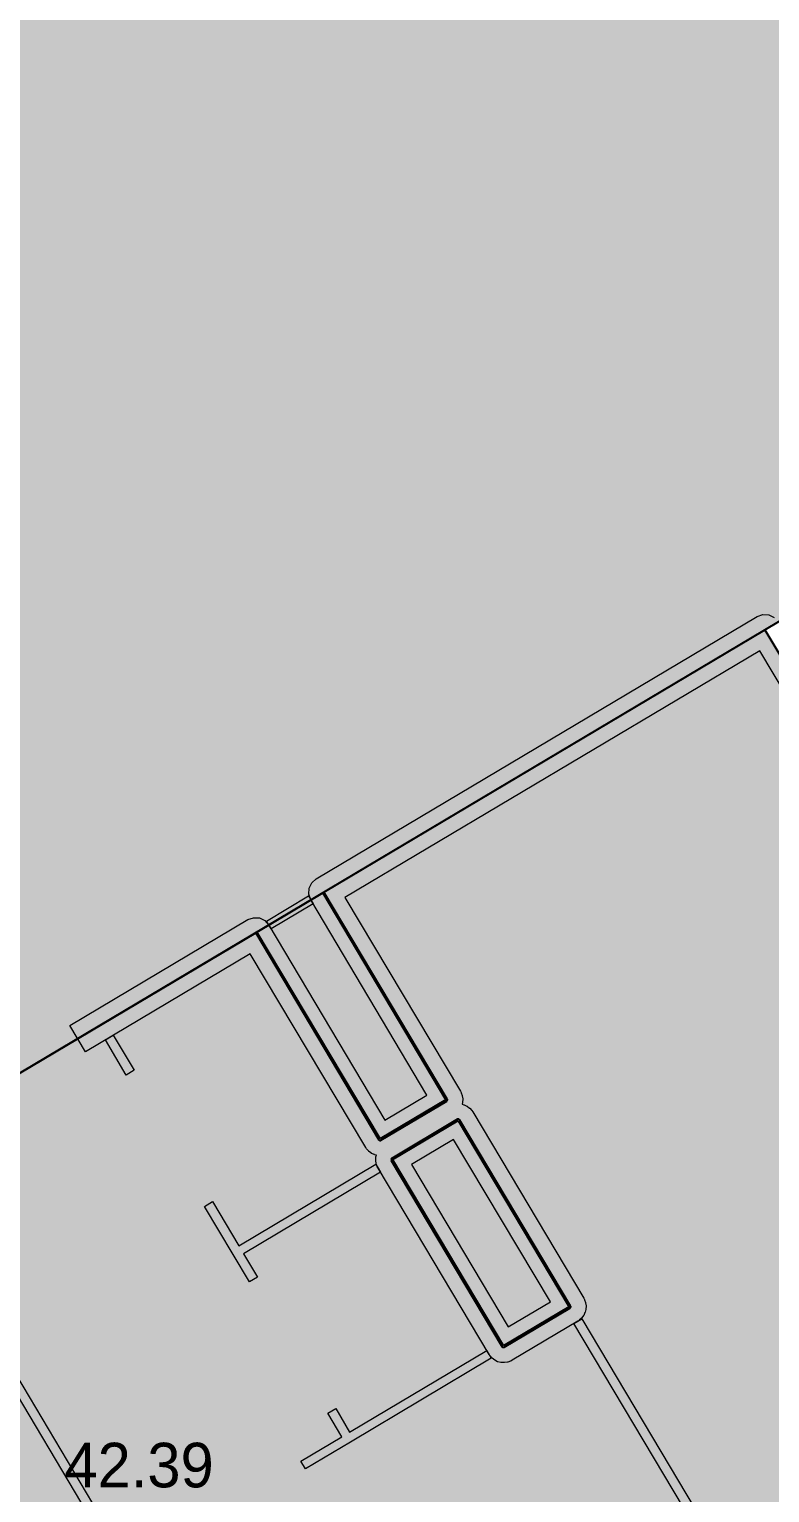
# Model space of a CAD drawing. Header units: millimetres. Extents: x 0 to 312583, y -208103 to 25097.
# Drawn here: x 69416 to 74254, y -185228 to -175656 of the extents above; entities that cross this region are included whole.
import ezdxf

# ---------------------------------------------------------------- set-up
doc = ezdxf.new("R2010")
doc.units = ezdxf.units.MM
doc.linetypes.add('Solid', pattern=[0])
for name, color, linetype, lineweight in [('Inner Walls', 5, 'Solid', 0), ('Room Walls', 47, 'Solid', 35), ('Service Area', 252, 'Solid', 25), ('Three-Bedroom Apartment', 250, 'Solid', 25), ('Two-Bedroom Apartment', 1, 'Solid', 35)]:
    doc.layers.add(name, color=color, linetype=linetype, lineweight=lineweight)
doc.styles.add('Dialog.plain', font='Dialog.plain')

msp = doc.modelspace()

# ---------------------------------------------------------------- hatches: boundary and pattern name
at = {"layer": 'Service Area', "linetype": 'Solid', "lineweight": 25}
h = msp.add_hatch(color=254, dxfattribs=at)
h.paths.add_polyline_path([(78763, -176881), (46558, -196055), (46558, -196055), (43873, -191544), (41187, -187033), (73391, -167859), (73391, -167859), (76077, -172370)], flags=0)
h.paths.add_polyline_path([(58312, -179165), (54789, -181262), (58115, -186847), (61637, -184750), (64430, -183087), (66148, -182064), (62823, -176479), (61105, -177502)], flags=0)
for points in [[(71709, -182914), (70903, -181561), (71333, -181305), (72138, -182658)], [(72515, -184267), (71789, -183049), (72219, -182794), (72944, -184012)]]:
    msp.add_hatch(color=254, dxfattribs=at).paths.add_polyline_path(points, flags=0)
at = {"layer": 'Two-Bedroom Apartment', "linetype": 'Solid', "lineweight": 25}
h = msp.add_hatch(color=151, dxfattribs=at)
h.paths.add_polyline_path([(68442, -183026), (70895, -181566), (71700, -182919), (71701, -182921), (71703, -182922), (71705, -182923), (71706, -182924), (71708, -182924), (71710, -182924), (71712, -182924), (71714, -182923), (72144, -182667), (72145, -182666), (72146, -182664), (72147, -182663), (72148, -182661), (72148, -182659), (72148, -182657), (72148, -182655), (72147, -182653), (71341, -181300), (74223, -179584), (77446, -184997), (74556, -186718), (68774, -190160), (65551, -184747)], flags=0)
h.paths.add_polyline_path([(72520, -184276), (72949, -184020), (72951, -184019), (72952, -184018), (72953, -184016), (72954, -184014), (72954, -184012), (72954, -184010), (72954, -184008), (72953, -184007), (72228, -182789), (72226, -182787), (72225, -182786), (72223, -182785), (72221, -182784), (72220, -182784), (72218, -182784), (72216, -182784), (72214, -182785), (71784, -183041), (71783, -183042), (71781, -183043), (71780, -183045), (71780, -183047), (71779, -183049), (71780, -183051), (71780, -183053), (71781, -183055), (72506, -184273), (72507, -184274), (72509, -184275), (72510, -184276), (72512, -184277), (72514, -184277), (72516, -184277), (72518, -184277)], flags=0)

# ---------------------------------------------------------------- linework, layer by layer
at = {"layer": 'Inner Walls', "color": 47, "linetype": 'Solid', "lineweight": 15}
for p, q in [((71290, -181214), (74172, -179498)), ((74172, -179498), (74209, -179485)), ((74209, -179485), (74248, -179487)), ((74248, -179487), (74283, -179504)), ((74189, -179721), (71478, -181335)), ((75020, -181117), (74189, -179721)), ((71242, -181314), (71244, -181275)), ((71244, -181275), (71261, -181240)), ((71261, -181240), (71290, -181214)), ((71255, -181351), (71242, -181314)), ((72014, -182627), (71255, -181351)), ((71478, -181335), (72233, -182602)), ((70843, -181480), (70880, -181467)), ((70880, -181467), (70919, -181469)), ((70919, -181469), (70954, -181486)), ((69680, -182173), (70843, -181480)), ((70954, -181486), (70980, -181515)), ((70980, -181515), (71740, -182791)), ((70860, -181703), (69782, -182345)), ((71614, -182970), (70860, -181703)), ((69782, -182345), (69680, -182173)), ((72233, -182602), (72238, -182611)), ((72238, -182611), (72238, -182613)), ((72238, -182613), (72245, -182631)), ((71740, -182791), (72014, -182627)), ((72247, -182676), (72244, -182687)), ((72244, -182687), (72255, -182690)), ((72245, -182631), (72245, -182633)), ((72245, -182633), (72248, -182652)), ((72248, -182654), (72247, -182674)), ((72247, -182674), (72247, -182676)), ((72248, -182652), (72248, -182654)), ((72255, -182690), (72257, -182691)), ((72257, -182691), (72275, -182699)), ((72275, -182699), (72277, -182700)), ((72277, -182700), (72292, -182712)), ((72292, -182712), (72294, -182713)), ((72294, -182713), (72307, -182728)), ((72307, -182728), (72308, -182729)), ((72308, -182729), (72314, -182737)), ((72314, -182737), (73039, -183955)), ((71620, -182979), (71614, -182970)), ((71621, -182980), (71620, -182979)), ((71634, -182995), (71621, -182980)), ((71635, -182996), (71634, -182995)), ((71651, -183008), (71635, -182996)), ((71653, -183009), (71651, -183008)), ((72188, -182917), (71913, -183081)), ((72821, -183980), (72188, -182917)), ((71671, -183017), (71653, -183009)), ((71672, -183018), (71671, -183017)), ((71684, -183021), (71672, -183018)), ((71680, -183054), (71681, -183034)), ((71680, -183056), (71680, -183054)), ((71682, -183075), (71680, -183056)), ((71681, -183032), (71684, -183021)), ((71681, -183034), (71681, -183032)), ((71683, -183077), (71682, -183075)), ((71689, -183095), (71683, -183077)), ((71690, -183097), (71689, -183095)), ((71695, -183106), (71690, -183097)), ((71913, -183081), (72546, -184144)), ((72420, -184324), (71695, -183106)), ((73039, -183955), (73043, -183964)), ((73043, -183964), (73044, -183966)), ((72546, -184144), (72821, -183980)), ((73047, -184050), (73039, -184068)), ((73044, -183966), (73051, -183984)), ((73048, -184048), (73047, -184050)), ((73053, -184029), (73048, -184048)), ((73051, -183984), (73051, -183986)), ((73051, -183986), (73054, -184006)), ((73054, -184008), (73053, -184027)), ((73053, -184027), (73053, -184029)), ((73054, -184006), (73054, -184008)), ((73000, -184106), (72571, -184362)), ((73009, -184101), (73000, -184106)), ((73010, -184100), (73009, -184101)), ((73025, -184086), (73010, -184100)), ((73026, -184085), (73025, -184086)), ((73038, -184069), (73026, -184085)), ((73039, -184068), (73038, -184069)), ((72425, -184332), (72420, -184324)), ((72427, -184333), (72425, -184332)), ((72440, -184348), (72427, -184333)), ((72441, -184349), (72440, -184348)), ((72457, -184361), (72441, -184349)), ((72459, -184362), (72457, -184361)), ((72476, -184371), (72459, -184362)), ((72478, -184371), (72476, -184371)), ((72497, -184376), (72478, -184371)), ((72499, -184376), (72497, -184376)), ((72519, -184377), (72499, -184376)), ((72521, -184377), (72519, -184377)), ((72540, -184374), (72521, -184377)), ((72542, -184374), (72540, -184374)), ((72560, -184367), (72542, -184374)), ((72562, -184367), (72560, -184367)), ((72571, -184362), (72562, -184367))]:
    msp.add_line(p, q, dxfattribs=at)
at = {"layer": 'Room Walls', "color": 47, "linetype": 'Solid', "lineweight": 9}
for p, q in [((70965, -181489), (71240, -181325)), ((71271, -181377), (70996, -181541)), ((71240, -181325), (71271, -181377)), ((70996, -181541), (70965, -181489)), ((69913, -182267), (69964, -182236)), ((69964, -182236), (70100, -182465)), ((70049, -182496), (69913, -182267)), ((70100, -182465), (70049, -182496)), ((68519, -183097), (70064, -185692)), ((70784, -183613), (71680, -183080)), ((71680, -183080), (71710, -183132)), ((70012, -185722), (68467, -183127)), ((71710, -183132), (70815, -183665)), ((70561, -183355), (70612, -183324)), ((70748, -183670), (70561, -183355)), ((70612, -183324), (70784, -183613)), ((70855, -183849), (70748, -183670)), ((70815, -183665), (70906, -183818)), ((70880, -183834), (70855, -183849)), ((70906, -183818), (70880, -183834)), ((72975, -184122), (73026, -184091)), ((74402, -186519), (72975, -184122)), ((73026, -184091), (74454, -186488)), ((71509, -184831), (72405, -184298)), ((72405, -184298), (72435, -184349)), ((72435, -184349), (71514, -184898)), ((71366, -184708), (71418, -184677)), ((71458, -184862), (71366, -184708)), ((71418, -184677), (71509, -184831)), ((71191, -185021), (71458, -184862)), ((71514, -184898), (71221, -185072)), ((71221, -185072), (71191, -185021))]:
    msp.add_line(p, q, dxfattribs=at)
at = {"layer": 'Service Area', "color": 254, "linetype": 'Solid', "lineweight": 25}
for p, q in [((78763, -176881), (46558, -196055)), ((70903, -181561), (71333, -181305)), ((71333, -181305), (72138, -182658)), ((71709, -182914), (70903, -181561)), ((72138, -182658), (71709, -182914)), ((71789, -183049), (72219, -182794)), ((72219, -182794), (72944, -184012)), ((72515, -184267), (71789, -183049)), ((72944, -184012), (72515, -184267))]:
    msp.add_line(p, q, dxfattribs=at)
at = {"layer": 'Two-Bedroom Apartment', "color": 151, "linetype": 'Solid', "lineweight": 25}
for p, q in [((71341, -181300), (74223, -179584)), ((74223, -179584), (77446, -184997)), ((72147, -182653), (71341, -181300)), ((68442, -183026), (70895, -181566)), ((70895, -181566), (71700, -182919)), ((71714, -182923), (72144, -182667)), ((72144, -182667), (72145, -182666)), ((72145, -182666), (72146, -182664)), ((72146, -182664), (72147, -182663)), ((72148, -182655), (72147, -182653)), ((72147, -182663), (72148, -182661)), ((72148, -182657), (72148, -182655)), ((72148, -182659), (72148, -182657)), ((72148, -182661), (72148, -182659)), ((72214, -182785), (71784, -183041)), ((72216, -182784), (72214, -182785)), ((72218, -182784), (72216, -182784)), ((72220, -182784), (72218, -182784)), ((72221, -182784), (72220, -182784)), ((72223, -182785), (72221, -182784)), ((72225, -182786), (72223, -182785)), ((72226, -182787), (72225, -182786)), ((72228, -182789), (72226, -182787)), ((72953, -184007), (72228, -182789)), ((71700, -182919), (71701, -182921)), ((71701, -182921), (71703, -182922)), ((71703, -182922), (71705, -182923)), ((71705, -182923), (71706, -182924)), ((71706, -182924), (71708, -182924)), ((71708, -182924), (71710, -182924)), ((71710, -182924), (71712, -182924)), ((71712, -182924), (71714, -182923)), ((71780, -183047), (71779, -183049)), ((71779, -183049), (71780, -183051)), ((71781, -183043), (71780, -183045)), ((71780, -183045), (71780, -183047)), ((71780, -183051), (71780, -183053)), ((71780, -183053), (71781, -183055)), ((71783, -183042), (71781, -183043)), ((71781, -183055), (72506, -184273)), ((71784, -183041), (71783, -183042)), ((72520, -184276), (72949, -184020)), ((72949, -184020), (72951, -184019)), ((72951, -184019), (72952, -184018)), ((72952, -184018), (72953, -184016)), ((72954, -184008), (72953, -184007)), ((72953, -184016), (72954, -184014)), ((72954, -184010), (72954, -184008)), ((72954, -184012), (72954, -184010)), ((72954, -184014), (72954, -184012)), ((72506, -184273), (72507, -184274)), ((72507, -184274), (72509, -184275)), ((72509, -184275), (72510, -184276)), ((72510, -184276), (72512, -184277)), ((72512, -184277), (72514, -184277)), ((72514, -184277), (72516, -184277)), ((72516, -184277), (72518, -184277)), ((72518, -184277), (72520, -184276))]:
    msp.add_line(p, q, dxfattribs=at)

# ---------------------------------------------------------------- texts
at = {"layer": 'Three-Bedroom Apartment', "color": 7, "linetype": 'Solid', "lineweight": 25, "style": 'Dialog.plain'}
msp.add_text('42.39', height=291.61, dxfattribs=at).set_placement((69645, -185193))

doc.saveas('drawing.dxf')
